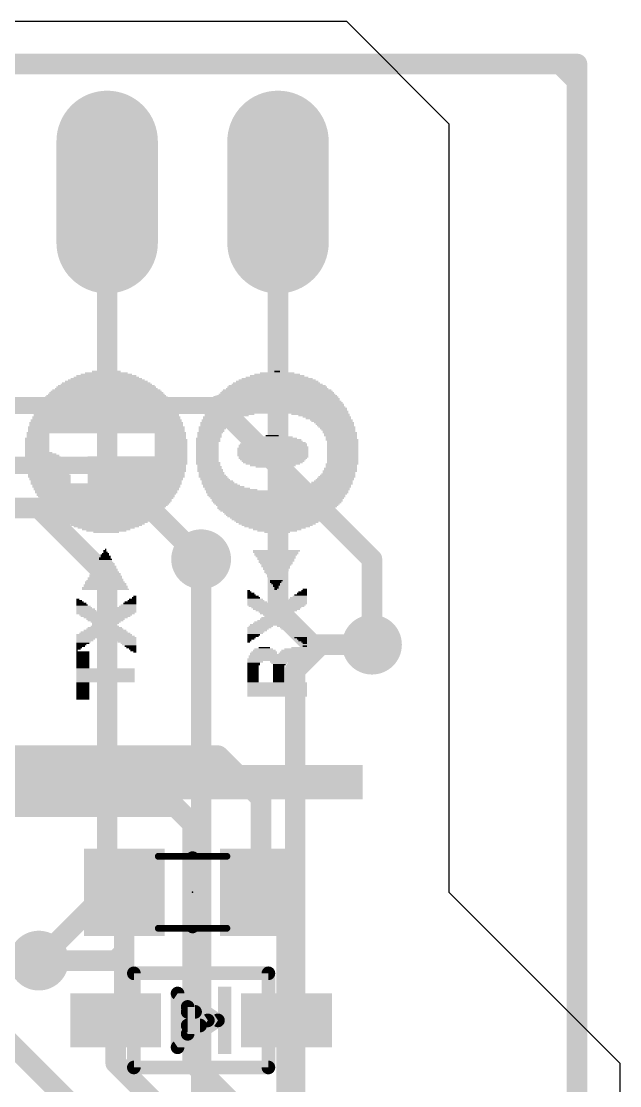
# Model space of a CAD drawing. Extents: x -3.4 to 68.6, y -0.2 to 53.3.
# Drawn here: x 59.68 to 68.58, y 37.51 to 53.34 of the extents above; entities that cross this region are included whole.
import ezdxf

# ---------------------------------------------------------------- set-up
doc = ezdxf.new("R2010")
doc.units = 0
for name, color, linetype in [('1', 12, 'CONTINUOUS'), ('16', 132, 'CONTINUOUS'), ('17', 110, 'CONTINUOUS'), ('18', 3, 'CONTINUOUS'), ('20', 53, 'CONTINUOUS'), ('200', 4, 'CONTINUOUS'), ('21', 40, 'CONTINUOUS'), ('23', 53, 'CONTINUOUS'), ('31', 253, 'CONTINUOUS'), ('51', 253, 'CONTINUOUS')]:
    doc.layers.add(name, color=color, linetype=linetype)

# ---------------------------------------------------------------- blocks, each defined once
blk = doc.blocks.new('RECT')
blk.add_solid([(-0.5, -0.5), (0.5, -0.5), (-0.5, 0.5), (0.5, 0.5)])
blk = doc.blocks.new('LONGP100')
at = {"const_width": 1}
blk.add_lwpolyline([(-0.5, 0), (0.5, 0)], dxfattribs=at)
at = {"const_width": 0.5}
for points in [[(-0.5, 0.25, 1), (-0.5, -0.25)], [(0.5, -0.25, 1), (0.5, 0.25)]]:
    blk.add_lwpolyline(points, format="xyb", dxfattribs=at)
blk = doc.blocks.new('ROUNDV')
at = {"const_width": 0.5}
blk.add_lwpolyline([(0, -0.25, 1), (0, 0.25, 1), (0, -0.25)], format="xyb", dxfattribs=at)

msp = doc.modelspace()

# ---------------------------------------------------------------- linework, layer by layer
at = {"layer": '1', "const_width": 0.3048}
for points in [[(0.635, 52.705), (67.945, 52.705)], [(67.945, 52.705), (67.945, 0.635)], [(60.96, 50.8), (60.96, 46.736)], [(63.5, 50.8), (63.5, 44.577)], [(60.96, 46.736), (62.357, 45.339)], [(64.008, 44.069), (63.5, 44.577)], [(62.103, 35.56), (53.34, 44.323)], [(64.897, 44.069), (64.008, 44.069)], [(62.611, 42.418), (59.055, 42.418)], [(63.246, 41.783), (62.611, 42.418)], [(56.769, 41.656), (61.976, 41.656)], [(61.976, 41.656), (62.23, 41.402)], [(63.246, 40.386), (63.246, 41.783)], [(62.23, 41.402), (62.23, 37.846)], [(61.214, 39.497), (61.214, 40.386)], [(63.627, 40.005), (63.246, 40.386)], [(63.627, 38.481), (63.627, 40.005)], [(61.087, 39.37), (61.214, 39.497)], [(61.214, 38.608), (61.214, 39.497)], [(59.944, 39.37), (61.087, 39.37)], [(61.087, 38.481), (61.214, 38.608)], [(61.087, 37.846), (61.087, 38.481)], [(63.627, 34.036), (63.627, 38.481)], [(62.611, 36.322), (61.087, 37.846)], [(62.23, 37.846), (63.119, 36.957)]]:
    msp.add_lwpolyline(points, dxfattribs=at)
at = {"layer": '1', "const_width": 0.1524}
for points in [[(68.0212, 52.705, 1), (67.8688, 52.705)], [(67.945, 52.6288, 1), (67.945, 52.7812)], [(61.0362, 50.8, 1), (60.8838, 50.8)], [(63.5762, 50.8, 1), (63.4238, 50.8)], [(61.0139, 46.7899, 1), (60.9061, 46.6821)], [(60.8838, 46.736, 1), (61.0362, 46.736)], [(62.3031, 45.2851, 1), (62.4109, 45.3929)], [(63.5539, 44.6309, 1), (63.4461, 44.5231)], [(63.4238, 44.577, 1), (63.5762, 44.577)], [(64.008, 44.1452, 1), (64.008, 43.9928)], [(63.9541, 44.0151, 1), (64.0619, 44.1229)], [(64.897, 43.9928, 1), (64.897, 44.1452)], [(62.6649, 42.4719, 1), (62.5571, 42.3641)], [(62.611, 42.3418, 1), (62.611, 42.4942)], [(62.0299, 41.7099, 1), (61.9221, 41.6021)], [(61.976, 41.5798, 1), (61.976, 41.7322)], [(63.3222, 41.783, 1), (63.1698, 41.783)], [(63.1921, 41.7291, 1), (63.2999, 41.8369)], [(62.3062, 41.402, 1), (62.1538, 41.402)], [(62.1761, 41.3481, 1), (62.2839, 41.4559)], [(61.2902, 40.386, 1), (61.1378, 40.386)], [(63.2999, 40.4399, 1), (63.1921, 40.3321)], [(63.1698, 40.386, 1), (63.3222, 40.386)], [(63.7032, 40.005, 1), (63.5508, 40.005)], [(63.5731, 39.9511, 1), (63.6809, 40.0589)], [(61.2902, 39.497, 1), (61.1378, 39.497)], [(61.2679, 39.4431, 1), (61.1601, 39.5509)], [(59.944, 39.4462, 1), (59.944, 39.2938)], [(61.0331, 39.4239, 1), (61.1409, 39.3161)], [(61.087, 39.2938, 1), (61.087, 39.4462)], [(61.1378, 39.497, 1), (61.2902, 39.497)], [(61.1632, 38.481, 1), (61.0108, 38.481)], [(61.1378, 38.608, 1), (61.2902, 38.608)], [(61.2679, 38.5541, 1), (61.1601, 38.6619)], [(63.7032, 38.481, 1), (63.5508, 38.481)], [(61.0331, 38.5349, 1), (61.1409, 38.4271)], [(63.5508, 38.481, 1), (63.7032, 38.481)], [(61.1409, 37.8999, 1), (61.0331, 37.7921)], [(62.2839, 37.8999, 1), (62.1761, 37.7921)], [(61.0108, 37.846, 1), (61.1632, 37.846)], [(62.1538, 37.846, 1), (62.3062, 37.846)]]:
    msp.add_lwpolyline(points, format="xyb", dxfattribs=at)
at = {"layer": '16'}
for points, const_width in [([(0.635, 52.705), (67.691, 52.705)], 0.3048), ([(67.691, 52.705), (67.945, 52.451)], 0.3048), ([(67.945, 52.451), (67.945, 0.635)], 0.3048), ([(62.611, 47.625), (20.574, 47.625)], 0.254), ([(62.611, 47.625), (64.897, 45.339)], 0.3048), ([(20.828, 46.736), (60.96, 46.736)], 0.254), ([(60.96, 46.736), (61.1505, 46.5455)], 0.254), ([(61.1505, 46.5455), (62.357, 45.339)], 0.3048), ([(59.944, 46.101), (22.987, 46.101)], 0.3048), ([(60.96, 45.085), (59.944, 46.101)], 0.3048), ([(62.357, 34.671), (62.357, 45.339)], 0.3048), ([(64.897, 45.339), (64.897, 44.069)], 0.3048), ([(60.96, 45.085), (60.96, 40.386)], 0.3048), ([(63.754, 43.688), (64.135, 44.069)], 0.3048), ([(64.135, 44.069), (64.897, 44.069)], 0.3048), ([(63.754, 34.798), (63.754, 43.688)], 0.3048), ([(60.96, 40.386), (59.944, 39.37)], 0.3048)]:
    msp.add_lwpolyline(points, dxfattribs=dict(at, const_width=const_width))
for points, const_width in [([(67.7449, 52.7589, 1), (67.6371, 52.6511)], 0.1524), ([(67.691, 52.6288, 1), (67.691, 52.7812)], 0.1524), ([(68.0212, 52.451, 1), (67.8688, 52.451)], 0.1524), ([(67.8911, 52.3971, 1), (67.9989, 52.5049)], 0.1524), ([(62.6649, 47.6789, 1), (62.5571, 47.5711)], 0.1524), ([(62.611, 47.5615, 1), (62.611, 47.6885)], 0.127), ([(61.0049, 46.7809, 1), (60.9151, 46.6911)], 0.127), ([(60.96, 46.6725, 1), (60.96, 46.7995)], 0.127), ([(61.2044, 46.5994, 1), (61.0966, 46.4916)], 0.1524), ([(61.1056, 46.5006, 1), (61.1954, 46.5904)], 0.127), ([(59.9979, 46.1549, 1), (59.8901, 46.0471)], 0.1524), ([(59.944, 46.0248, 1), (59.944, 46.1772)], 0.1524), ([(62.4332, 45.339, 1), (62.2808, 45.339)], 0.1524), ([(62.3031, 45.2851, 1), (62.4109, 45.3929)], 0.1524), ([(64.9732, 45.339, 1), (64.8208, 45.339)], 0.1524), ([(64.8431, 45.2851, 1), (64.9509, 45.3929)], 0.1524), ([(61.0362, 45.085, 1), (60.8838, 45.085)], 0.1524), ([(60.9061, 45.0311, 1), (61.0139, 45.1389)], 0.1524), ([(64.135, 44.1452, 1), (64.135, 43.9928)], 0.1524), ([(64.1889, 44.0151, 1), (64.0811, 44.1229)], 0.1524), ([(64.897, 43.9928, 1), (64.897, 44.1452)], 0.1524), ([(64.8208, 44.069, 1), (64.9732, 44.069)], 0.1524), ([(63.8302, 43.688, 1), (63.6778, 43.688)], 0.1524), ([(63.7001, 43.7419, 1), (63.8079, 43.6341)], 0.1524), ([(61.0139, 40.3321, 1), (60.9061, 40.4399)], 0.1524), ([(60.8838, 40.386, 1), (61.0362, 40.386)], 0.1524), ([(59.8901, 39.4239, 1), (59.9979, 39.3161)], 0.1524)]:
    msp.add_lwpolyline(points, format="xyb", dxfattribs=dict(at, const_width=const_width))
at = {"layer": '20'}
for p, q in [((1, 53.34), (64.516, 53.34)), ((64.516, 53.34), (66.04, 51.816)), ((66.04, 51.816), (66.04, 40.386)), ((66.04, 40.386), (68.58, 37.846)), ((68.58, 37.846), (68.58, 5.08))]:
    msp.add_line(p, q, dxfattribs=at)
at = {"layer": '21', "const_width": 0.2032}
for points in [[(62.23, 40.894), (62.23, 39.878)], [(61.357, 39.181), (63.357, 39.181)], [(62.007, 38.081), (62.007, 38.881)], [(62.007, 38.881), (62.607, 38.481)], [(62.157, 38.281), (62.157, 38.681)], [(62.157, 38.681), (62.457, 38.481)], [(62.157, 38.608), (62.2665, 38.608)], [(62.607, 38.481), (62.007, 38.081)], [(62.457, 38.481), (62.157, 38.281)], [(62.157, 38.4048), (62.3427, 38.4048)], [(63.357, 37.781), (61.357, 37.781)]]:
    msp.add_lwpolyline(points, dxfattribs=at)
at = {"layer": '21', "const_width": 0.1016}
for points in [[(62.2808, 40.894, 1), (62.1792, 40.894)], [(62.1792, 39.878, 1), (62.2808, 39.878)], [(61.357, 39.2318, 1), (61.357, 39.1302)], [(63.357, 39.1302, 1), (63.357, 39.2318)], [(62.0578, 38.881, 1), (61.9562, 38.881)], [(62.0352, 38.9233, 1), (61.9788, 38.8387)], [(62.2078, 38.681, 1), (62.1062, 38.681)], [(62.1852, 38.7233, 1), (62.1288, 38.6387)], [(62.157, 38.6588, 1), (62.157, 38.5572)], [(62.2665, 38.5572, 1), (62.2665, 38.6588)], [(62.157, 38.4556, 1), (62.157, 38.354)], [(62.3427, 38.354, 1), (62.3427, 38.4556)], [(62.4852, 38.4387, 1), (62.4288, 38.5233)], [(62.4288, 38.4387, 1), (62.4852, 38.5233)], [(62.6352, 38.4387, 1), (62.5788, 38.5233)], [(62.5788, 38.4387, 1), (62.6352, 38.5233)], [(62.1288, 38.3233, 1), (62.1852, 38.2387)], [(62.1062, 38.281, 1), (62.2078, 38.281)], [(61.9788, 38.1233, 1), (62.0352, 38.0387)], [(61.9562, 38.081, 1), (62.0578, 38.081)], [(61.357, 37.8318, 1), (61.357, 37.7302)], [(63.357, 37.7302, 1), (63.357, 37.8318)]]:
    msp.add_lwpolyline(points, format="xyb", dxfattribs=at)
at = {"layer": '23'}
for p in [(62.23, 40.386), (62.357, 38.481)]:
    msp.add_point(p, dxfattribs=at)
at = {"layer": '51'}
for points, const_width in [([(61.72, 40.921), (62.74, 40.921)], 0.1016), ([(61.72, 39.851), (62.74, 39.851)], 0.1016), ([(61.357, 37.781), (61.357, 39.181)], 0.2032), ([(63.357, 39.181), (63.357, 37.781)], 0.2032)]:
    msp.add_lwpolyline(points, dxfattribs=dict(at, const_width=const_width))
for points, const_width in [([(61.72, 40.9464, 1), (61.72, 40.8956)], 0.0508), ([(62.74, 40.8956, 1), (62.74, 40.9464)], 0.0508), ([(61.72, 39.8764, 1), (61.72, 39.8256)], 0.0508), ([(62.74, 39.8256, 1), (62.74, 39.8764)], 0.0508), ([(61.4078, 39.181, 1), (61.3062, 39.181)], 0.1016), ([(63.4078, 39.181, 1), (63.3062, 39.181)], 0.1016), ([(61.3062, 37.781, 1), (61.4078, 37.781)], 0.1016), ([(63.3062, 37.781, 1), (63.4078, 37.781)], 0.1016)]:
    msp.add_lwpolyline(points, format="xyb", dxfattribs=dict(at, const_width=const_width))

# ---------------------------------------------------------------- block references
at = {"layer": '1', "xscale": 1.2, "yscale": 1.3}
for p in [(61.214, 40.386), (63.246, 40.386)]:
    msp.add_blockref('RECT', p, dxfattribs=at)
at = {"layer": '1', "xscale": 1.35, "yscale": 0.8, "rotation": 180}
for p in [(61.087, 38.481), (63.627, 38.481)]:
    msp.add_blockref('RECT', p, dxfattribs=at)
at = {"layer": '17', "xscale": 1.508, "yscale": 1.508, "rotation": 90}
for p in [(60.96, 50.8), (60.96, 50.8), (63.5, 50.8), (63.5, 50.8)]:
    msp.add_blockref('LONGP100', p, dxfattribs=at)
at = {"layer": '18', "xscale": 0.889, "yscale": 0.889}
for p in [(62.357, 45.339), (62.357, 45.339), (64.897, 44.069), (64.897, 44.069), (59.944, 39.37), (59.944, 39.37)]:
    msp.add_blockref('ROUNDV', p, dxfattribs=at)
at = {"layer": '200', "yscale": 0.0212}
for p, xscale in [((60.947, 48.1311), 0.4233), ((63.4869, 48.1311), 0.0847), ((60.947, 47.9617), 1.3123), ((60.947, 47.9829), 1.2276), ((60.947, 48.0041), 1.143), ((60.947, 48.0252), 1.0583), ((60.947, 48.0464), 0.9736), ((60.947, 48.0676), 0.889), ((60.947, 48.0887), 0.762), ((60.947, 48.1099), 0.635), ((63.4763, 47.9617), 1.2911), ((63.4869, 47.9829), 1.2276), ((63.4869, 48.0041), 1.143), ((63.4869, 48.0252), 1.0583), ((63.4869, 48.0464), 0.9313), ((63.4869, 48.0676), 0.8043), ((63.4869, 48.0887), 0.6773), ((63.4869, 48.1099), 0.508), ((60.947, 47.8136), 1.6933), ((60.947, 47.8348), 1.6509), ((60.947, 47.8559), 1.6086), ((60.947, 47.8771), 1.5239), ((60.947, 47.8983), 1.4816), ((60.947, 47.9194), 1.4393), ((60.947, 47.9406), 1.3546), ((63.4869, 47.8136), 1.6933), ((63.4869, 47.8348), 1.6509), ((63.4869, 47.8559), 1.6086), ((63.4869, 47.8771), 1.5239), ((63.4869, 47.8983), 1.4816), ((63.4869, 47.9194), 1.4393), ((63.4869, 47.9406), 1.3546), ((60.947, 47.6443), 1.9896), ((60.947, 47.6654), 1.9473), ((60.947, 47.6866), 1.9049), ((60.947, 47.7289), 1.8626), ((60.947, 47.7078), 1.8626), ((60.947, 47.7501), 1.8203), ((60.947, 47.7713), 1.7779), ((60.947, 47.7924), 1.7356), ((63.4869, 47.6443), 1.9896), ((63.4869, 47.6654), 1.9473), ((63.4869, 47.6866), 1.9049), ((63.4869, 47.7289), 1.8626), ((63.4869, 47.7078), 1.8626), ((63.4869, 47.7501), 1.8203), ((63.4869, 47.7713), 1.7779), ((63.4869, 47.7924), 1.7356), ((60.947, 47.4961), 2.1589), ((60.947, 47.5384), 2.1166), ((60.947, 47.5173), 2.1166), ((60.947, 47.5808), 2.0743), ((60.947, 47.5596), 2.0743), ((60.947, 47.6019), 2.0319), ((60.947, 47.6231), 1.9896), ((62.7778, 47.4961), 0.7408), ((63.4869, 47.5384), 2.1166), ((63.4869, 47.5173), 2.1166), ((63.4869, 47.5808), 2.0743), ((63.4869, 47.5596), 2.0743), ((63.4869, 47.6019), 2.0319), ((63.4869, 47.6231), 1.9896), ((64.1324, 47.4961), 0.8678), ((60.947, 47.3691), 2.2859), ((60.947, 47.3479), 2.2859), ((60.947, 47.3268), 2.2859), ((60.947, 47.4114), 2.2436), ((60.947, 47.3903), 2.2436), ((60.947, 47.4538), 2.2012), ((60.947, 47.4326), 2.2012), ((60.947, 47.4749), 2.1589), ((62.5767, 47.3691), 0.4657), ((62.5662, 47.3479), 0.4445), ((62.5556, 47.3268), 0.4233), ((62.6297, 47.4114), 0.5291), ((62.6085, 47.3903), 0.4868), ((62.6826, 47.4538), 0.5926), ((62.6614, 47.4326), 0.5503), ((62.7355, 47.4749), 0.6561), ((64.1853, 47.4749), 0.762), ((64.2277, 47.4538), 0.7196), ((64.2488, 47.4326), 0.6773), ((64.2912, 47.4114), 0.635), ((64.3018, 47.3903), 0.6138), ((64.3335, 47.3691), 0.5926), ((64.3441, 47.3479), 0.5715), ((64.3547, 47.3268), 0.5503), ((59.931, 47.1998), 0.3387), ((59.931, 47.1786), 0.3387), ((60.947, 47.2209), 2.3706), ((60.947, 47.3056), 2.3282), ((60.947, 47.2844), 2.3282), ((60.947, 47.2633), 2.3282), ((60.947, 47.2421), 2.3282), ((61.8994, 47.1998), 0.4656), ((61.8994, 47.1786), 0.4656), ((62.4921, 47.2209), 0.381), ((62.4815, 47.1998), 0.3598), ((62.4815, 47.1786), 0.3598), ((62.5344, 47.3056), 0.4233), ((62.5238, 47.2844), 0.4022), ((62.5133, 47.2633), 0.381), ((62.5133, 47.2421), 0.381), ((63.4128, 47.1786), 0.1905), ((64.3758, 47.3056), 0.5503), ((64.3864, 47.2844), 0.5291), ((64.397, 47.2633), 0.508), ((64.4076, 47.2421), 0.4868), ((64.4182, 47.2209), 0.508), ((64.4288, 47.1998), 0.4868), ((64.4288, 47.1786), 0.4868), ((59.9204, 47.1363), 0.3598), ((59.9204, 47.1151), 0.3598), ((59.9204, 47.0939), 0.3598), ((59.9204, 47.0728), 0.3598), ((59.9204, 47.0516), 0.3598), ((59.9204, 47.0305), 0.3598), ((59.9204, 47.0093), 0.3598), ((59.931, 47.1574), 0.3387), ((61.8994, 47.1574), 0.4656), ((61.8994, 47.1363), 0.4656), ((61.91, 47.1151), 0.4868), ((61.91, 47.0939), 0.4868), ((61.91, 47.0728), 0.4868), ((61.91, 47.0516), 0.4868), ((61.91, 47.0305), 0.4868), ((61.91, 47.0093), 0.4868), ((62.4603, 47.1363), 0.3598), ((62.4603, 47.1151), 0.3598), ((62.4603, 47.0939), 0.3598), ((62.4498, 47.0728), 0.3387), ((62.4498, 47.0516), 0.3387), ((62.4498, 47.0305), 0.3387), ((62.4498, 47.0093), 0.3387), ((62.4815, 47.1574), 0.3598), ((63.4234, 47.0305), 1.016), ((63.434, 47.0093), 1.0371), ((63.434, 47.0516), 0.9948), ((63.434, 47.0728), 0.9525), ((63.4234, 47.0939), 0.889), ((63.434, 47.1151), 0.8255), ((63.4234, 47.1363), 0.7196), ((63.434, 47.1574), 0.5715), ((64.4393, 47.1574), 0.4656), ((64.4393, 47.1363), 0.4656), ((64.4499, 47.1151), 0.4868), ((64.4605, 47.0939), 0.4657), ((64.4605, 47.0728), 0.4657), ((64.4605, 47.0516), 0.4657), ((64.4605, 47.0305), 0.4657), ((64.4605, 47.0093), 0.4657), ((59.9204, 46.9881), 0.3598), ((59.9204, 46.967), 0.3598), ((59.9204, 46.9458), 0.3598), ((59.9416, 46.9246), 0.4022), ((59.9945, 46.8823), 0.508), ((60.0051, 46.8611), 0.5291), ((59.9734, 46.9035), 0.4656), ((61.4126, 46.8611), 1.4816), ((61.91, 46.9881), 0.4868), ((61.91, 46.967), 0.4868), ((61.91, 46.9458), 0.4868), ((61.91, 46.9246), 0.4868), ((61.91, 46.9035), 0.4868), ((61.91, 46.8823), 0.4868), ((62.4498, 46.9881), 0.3387), ((62.4498, 46.967), 0.3387), ((62.4498, 46.9458), 0.3387), ((62.4498, 46.9246), 0.3387), ((62.4498, 46.9035), 0.3387), ((62.4498, 46.8823), 0.3387), ((62.4498, 46.8611), 0.3387), ((63.4234, 46.9881), 1.0583), ((63.4234, 46.967), 1.0583), ((63.4234, 46.9458), 1.0583), ((63.4234, 46.9246), 1.0583), ((63.4234, 46.9035), 1.0583), ((63.4234, 46.8823), 1.0583), ((63.434, 46.8611), 1.0371), ((64.4605, 46.9881), 0.4657), ((64.4605, 46.967), 0.4657), ((64.4605, 46.9458), 0.4657), ((64.4605, 46.9246), 0.4657), ((64.4605, 46.9035), 0.4657), ((64.4605, 46.8823), 0.4657), ((64.4605, 46.8611), 0.4657), ((60.0157, 46.84), 0.5503), ((60.0263, 46.8188), 0.5715), ((60.0474, 46.7765), 0.6138), ((60.0474, 46.7553), 0.6138), ((60.0369, 46.7976), 0.5926), ((60.0686, 46.7341), 0.6138), ((60.0686, 46.713), 0.6138), ((60.0792, 46.6918), 0.635), ((61.4126, 46.84), 1.4816), ((61.4126, 46.8188), 1.4816), ((61.4126, 46.7976), 1.4816), ((61.4126, 46.7765), 1.4816), ((61.4126, 46.7553), 1.4816), ((61.402, 46.7341), 1.4604), ((61.402, 46.713), 1.4604), ((61.402, 46.6918), 1.4604), ((62.4603, 46.7765), 0.3598), ((62.4603, 46.7553), 0.3598), ((62.4498, 46.84), 0.3387), ((62.4498, 46.8188), 0.3387), ((62.4498, 46.7976), 0.3387), ((62.4709, 46.7341), 0.3387), ((62.4815, 46.713), 0.3598), ((62.4815, 46.6918), 0.3598), ((63.4234, 46.84), 1.016), ((63.4234, 46.8188), 0.9736), ((63.4234, 46.7976), 0.9313), ((63.4234, 46.7765), 0.889), ((63.4234, 46.7553), 0.8043), ((63.4234, 46.7341), 0.6773), ((63.4234, 46.713), 0.508), ((64.4288, 46.6918), 0.4868), ((64.4499, 46.7553), 0.4868), ((64.4393, 46.7341), 0.4656), ((64.4393, 46.713), 0.4656), ((64.4605, 46.84), 0.4657), ((64.4605, 46.8188), 0.4657), ((64.4605, 46.7976), 0.4657), ((64.4605, 46.7765), 0.4657), ((60.0792, 46.6706), 0.635), ((60.0792, 46.6495), 0.635), ((60.1003, 46.586), 0.635), ((60.1003, 46.5648), 0.635), ((60.0898, 46.6283), 0.6138), ((60.0898, 46.6071), 0.6138), ((60.1109, 46.5436), 0.6138), ((61.402, 46.6706), 1.4604), ((61.402, 46.6495), 1.4604), ((61.3915, 46.6283), 1.4393), ((61.3915, 46.6071), 1.4393), ((61.3915, 46.586), 1.4393), ((61.3915, 46.5648), 1.4393), ((61.3809, 46.5436), 1.4181), ((62.4921, 46.6706), 0.381), ((62.4921, 46.6495), 0.381), ((62.5238, 46.586), 0.4022), ((62.5344, 46.5648), 0.4233), ((62.5133, 46.6283), 0.381), ((62.5133, 46.6071), 0.381), ((62.5556, 46.5436), 0.4233), ((64.3547, 46.5436), 0.5503), ((64.3758, 46.5648), 0.5503), ((64.3864, 46.586), 0.5291), ((64.397, 46.6071), 0.508), ((64.4182, 46.6495), 0.508), ((64.4076, 46.6283), 0.4868), ((64.4288, 46.6706), 0.4868), ((60.1109, 46.5225), 0.6138), ((60.1215, 46.5013), 0.5926), ((60.1215, 46.4801), 0.5926), ((60.947, 46.459), 2.2436), ((60.947, 46.4378), 2.2012), ((60.947, 46.4166), 2.2012), ((60.947, 46.3955), 2.1589), ((60.947, 46.3743), 2.1589), ((61.3809, 46.5225), 1.4181), ((61.3703, 46.5013), 1.3969), ((61.3703, 46.4801), 1.3969), ((62.5662, 46.5225), 0.4445), ((62.5979, 46.5013), 0.4656), ((62.6085, 46.4801), 0.4868), ((62.6297, 46.459), 0.5291), ((62.6614, 46.4378), 0.5503), ((62.6932, 46.4166), 0.6138), ((62.7461, 46.3955), 0.6773), ((62.799, 46.3743), 0.7831), ((64.1113, 46.3743), 0.9101), ((64.1642, 46.3955), 0.8043), ((64.2171, 46.4166), 0.7408), ((64.2488, 46.4378), 0.6773), ((64.2806, 46.459), 0.6561), ((64.3018, 46.4801), 0.6138), ((64.3229, 46.5013), 0.5715), ((64.3441, 46.5225), 0.5715), ((60.947, 46.3531), 2.1166), ((60.947, 46.332), 2.1166), ((60.9364, 46.2896), 2.0531), ((60.947, 46.3108), 2.0743), ((60.947, 46.2685), 2.0319), ((60.947, 46.2473), 1.9896), ((60.947, 46.2262), 1.9473), ((63.4869, 46.3531), 2.1166), ((63.4869, 46.332), 2.1166), ((63.4869, 46.3108), 2.0743), ((63.4763, 46.2896), 2.0531), ((63.4869, 46.2685), 2.0319), ((63.4869, 46.2473), 1.9896), ((63.4869, 46.2262), 1.9473), ((60.947, 46.205), 1.9473), ((60.947, 46.1838), 1.9049), ((60.947, 46.1627), 1.8626), ((60.947, 46.1415), 1.8203), ((60.9364, 46.0992), 1.7568), ((60.947, 46.1203), 1.7779), ((60.9364, 46.078), 1.7144), ((60.9364, 46.0568), 1.6721), ((63.4869, 46.205), 1.9473), ((63.4869, 46.1838), 1.9049), ((63.4869, 46.1627), 1.8626), ((63.4869, 46.1415), 1.8203), ((63.4869, 46.1203), 1.7779), ((63.4763, 46.0992), 1.7568), ((63.4763, 46.078), 1.7144), ((63.4763, 46.0568), 1.6721), ((60.947, 46.0357), 1.6086), ((60.947, 46.0145), 1.5663), ((60.947, 45.9933), 1.5239), ((60.947, 45.9722), 1.4816), ((60.947, 45.951), 1.3969), ((60.947, 45.9298), 1.3546), ((60.947, 45.9087), 1.2699), ((63.4869, 46.0357), 1.6086), ((63.4869, 46.0145), 1.5663), ((63.4869, 45.9933), 1.5239), ((63.4869, 45.9722), 1.4816), ((63.4869, 45.951), 1.3969), ((63.4869, 45.9298), 1.3546), ((63.4869, 45.9087), 1.27), ((60.947, 45.8875), 1.2276), ((60.947, 45.8663), 1.143), ((60.947, 45.8452), 1.0583), ((60.947, 45.824), 0.9736), ((60.947, 45.8028), 0.8466), ((60.947, 45.7817), 0.7196), ((60.947, 45.7605), 0.5926), ((63.4869, 45.8875), 1.2276), ((63.4869, 45.8663), 1.143), ((63.4869, 45.8452), 1.0583), ((63.4869, 45.824), 0.9736), ((63.4869, 45.8028), 0.8466), ((63.4869, 45.7817), 0.7196), ((63.4869, 45.7605), 0.5926), ((60.947, 45.7393), 0.381), ((63.4869, 45.7393), 0.381), ((60.9364, 45.443), 0.0635), ((60.9258, 45.4642), 0.0423), ((60.9364, 45.4853), 0.0212), ((63.4657, 45.443), 0.6773), ((63.4763, 45.4642), 0.6985), ((60.9364, 45.2737), 0.2752), ((60.9258, 45.316), 0.2117), ((60.9364, 45.2949), 0.2328), ((60.9258, 45.3584), 0.1693), ((60.9364, 45.3372), 0.1905), ((60.9258, 45.4007), 0.127), ((60.9364, 45.3795), 0.1482), ((60.9364, 45.4218), 0.1058), ((63.4657, 45.4007), 0.635), ((63.4763, 45.4218), 0.6561), ((63.4657, 45.3795), 0.5926), ((63.4763, 45.3584), 0.5715), ((63.4657, 45.3372), 0.5503), ((63.4657, 45.2949), 0.508), ((63.4763, 45.316), 0.5291), ((63.4763, 45.2737), 0.4868), ((60.9364, 45.1255), 0.4445), ((60.9258, 45.1467), 0.4233), ((60.9258, 45.1679), 0.381), ((60.9258, 45.2102), 0.3387), ((60.9364, 45.189), 0.3598), ((60.9258, 45.2525), 0.2963), ((60.9364, 45.2314), 0.3175), ((63.4763, 45.2525), 0.4445), ((63.4657, 45.2314), 0.4233), ((63.4763, 45.2102), 0.4022), ((63.4657, 45.189), 0.381), ((63.4657, 45.1467), 0.3387), ((63.4763, 45.1679), 0.3598), ((63.4763, 45.1255), 0.3175), ((60.9258, 44.9562), 0.635), ((60.9258, 44.9985), 0.5926), ((60.9364, 44.9774), 0.6138), ((60.9258, 45.0197), 0.5503), ((60.9258, 45.062), 0.508), ((60.9364, 45.0409), 0.5291), ((60.9258, 45.1044), 0.4656), ((60.9364, 45.0832), 0.4868), ((63.4763, 45.1044), 0.2752), ((63.4657, 45.0832), 0.254), ((63.4763, 45.062), 0.2328), ((63.4657, 45.0409), 0.2117), ((63.4657, 44.9985), 0.1693), ((63.4763, 45.0197), 0.1905), ((63.4657, 44.9774), 0.127), ((63.4763, 44.9562), 0.1058), ((60.9258, 44.9139), 0.6773), ((60.9364, 44.8927), 0.6985), ((60.9364, 44.935), 0.6561), ((63.0741, 44.8504), 0.0635), ((63.0953, 44.8292), 0.1058), ((63.1059, 44.808), 0.127), ((63.0636, 44.8715), 0.0423), ((63.4657, 44.935), 0.0847), ((63.4763, 44.9139), 0.0635), ((63.4657, 44.8927), 0.0423), ((63.8361, 44.808), 0.1905), ((63.8573, 44.8292), 0.1482), ((63.8679, 44.8504), 0.127), ((63.889, 44.8715), 0.0847), ((63.8996, 44.8927), 0.0635), ((60.5237, 44.7445), 0.0423), ((60.5448, 44.7234), 0.0847), ((60.5554, 44.7022), 0.1058), ((60.5766, 44.681), 0.1482), ((60.5872, 44.6599), 0.1693), ((60.6083, 44.6387), 0.2117), ((61.2645, 44.6387), 0.254), ((61.275, 44.6599), 0.2328), ((61.2962, 44.681), 0.1905), ((61.3068, 44.7022), 0.1693), ((61.328, 44.7234), 0.127), ((61.3385, 44.7445), 0.1058), ((61.3597, 44.7657), 0.0635), ((61.3703, 44.7869), 0.0423), ((63.1376, 44.7657), 0.1905), ((63.2011, 44.681), 0.3175), ((63.1271, 44.7869), 0.1693), ((63.1588, 44.7445), 0.2328), ((63.1694, 44.7234), 0.254), ((63.2223, 44.6599), 0.3598), ((63.1906, 44.7022), 0.2963), ((63.2435, 44.6387), 0.3598), ((63.688, 44.6387), 0.4022), ((63.7197, 44.6599), 0.381), ((63.7409, 44.681), 0.381), ((63.762, 44.7022), 0.3387), ((63.7726, 44.7234), 0.3175), ((63.7938, 44.7445), 0.2752), ((63.8044, 44.7657), 0.254), ((63.8255, 44.7869), 0.2117), ((60.6718, 44.5541), 0.3387), ((60.6189, 44.6175), 0.2328), ((60.6401, 44.5964), 0.2752), ((60.6507, 44.5752), 0.2963), ((60.6824, 44.5329), 0.3598), ((60.7247, 44.5117), 0.3598), ((60.9364, 44.4906), 0.7408), ((61.1375, 44.5117), 0.381), ((61.1692, 44.5329), 0.4022), ((61.201, 44.5541), 0.381), ((61.2116, 44.5752), 0.3598), ((61.2327, 44.5964), 0.3175), ((61.2433, 44.6175), 0.2963), ((63.4763, 44.6175), 0.7408), ((63.4763, 44.5964), 0.6985), ((63.4763, 44.5752), 0.6138), ((63.4763, 44.5541), 0.5291), ((63.4763, 44.5329), 0.4868), ((63.4763, 44.5117), 0.4022), ((63.4763, 44.4906), 0.3598), ((60.9364, 44.4694), 0.6561), ((60.9364, 44.4482), 0.5715), ((60.9364, 44.4271), 0.5291), ((60.9258, 44.3212), 0.508), ((60.9364, 44.4059), 0.4445), ((60.9258, 44.3424), 0.4233), ((60.9364, 44.3847), 0.4022), ((60.9152, 44.3636), 0.3598), ((63.2223, 44.3212), 0.3598), ((63.2435, 44.3424), 0.3598), ((63.4551, 44.3636), 0.7408), ((63.4657, 44.3847), 0.6773), ((63.4551, 44.4059), 0.6138), ((63.4657, 44.4271), 0.5503), ((63.4657, 44.4482), 0.4657), ((63.4657, 44.4694), 0.4233), ((63.6774, 44.3424), 0.381), ((63.7091, 44.3212), 0.3598), ((60.6718, 44.1942), 0.3387), ((60.693, 44.2154), 0.381), ((60.6612, 44.1731), 0.3175), ((60.7247, 44.2366), 0.3598), ((60.9152, 44.2577), 0.6985), ((60.9258, 44.2789), 0.635), ((60.9258, 44.3001), 0.5503), ((61.1163, 44.2366), 0.381), ((61.1481, 44.2154), 0.3598), ((61.1798, 44.1942), 0.381), ((61.2116, 44.1731), 0.3598), ((63.2011, 44.3001), 0.3175), ((63.1376, 44.2154), 0.1905), ((63.1694, 44.2577), 0.254), ((63.1588, 44.2366), 0.2328), ((63.1271, 44.1942), 0.1693), ((63.1059, 44.1731), 0.127), ((63.1906, 44.2789), 0.2963), ((63.7409, 44.3001), 0.381), ((63.762, 44.2789), 0.3387), ((63.7726, 44.2577), 0.3175), ((63.7938, 44.2366), 0.2752), ((63.8044, 44.2154), 0.254), ((63.8255, 44.1942), 0.2117), ((63.8361, 44.1731), 0.1905), ((60.5342, 44.0037), 0.0635), ((60.6401, 44.1519), 0.2752), ((60.6295, 44.1307), 0.254), ((60.6083, 44.1096), 0.2117), ((60.5977, 44.0884), 0.1905), ((60.5766, 44.0672), 0.1482), ((60.566, 44.0461), 0.127), ((60.5448, 44.0249), 0.0847), ((61.2221, 44.1519), 0.3387), ((61.2433, 44.1307), 0.2963), ((61.2539, 44.1096), 0.2752), ((61.275, 44.0884), 0.2328), ((61.2856, 44.0672), 0.2117), ((61.3068, 44.0461), 0.1693), ((61.3174, 44.0249), 0.1482), ((61.3385, 44.0037), 0.1058), ((63.0741, 44.1307), 0.0635), ((63.0953, 44.1519), 0.1058), ((63.0636, 44.1096), 0.0423), ((63.2858, 44.0037), 0.2752), ((63.2964, 44.0249), 0.1693), ((63.762, 44.0037), 0.3387), ((63.8149, 44.0249), 0.2328), ((63.8573, 44.1519), 0.1482), ((63.8679, 44.1307), 0.127), ((63.889, 44.1096), 0.0847), ((63.8996, 44.0884), 0.0635), ((63.8996, 44.0461), 0.0635), ((60.5131, 43.9826), 0.0212), ((60.5977, 43.9614), 0.1905), ((60.5977, 43.9402), 0.1905), ((60.5977, 43.9191), 0.1905), ((60.5977, 43.8979), 0.1905), ((60.5977, 43.8767), 0.1905), ((60.5977, 43.8556), 0.1905), ((61.3491, 43.9826), 0.0847), ((61.3703, 43.9614), 0.0423), ((63.4869, 43.8556), 0.889), ((63.4975, 43.8979), 0.8678), ((63.4975, 43.8767), 0.8678), ((63.2858, 43.9402), 0.4021), ((63.508, 43.9191), 0.8466), ((63.2964, 43.9614), 0.381), ((63.2964, 43.9826), 0.3387), ((63.7197, 43.9402), 0.4233), ((63.7303, 43.9614), 0.4022), ((63.7409, 43.9826), 0.381), ((60.5977, 43.8344), 0.1905), ((60.5977, 43.8132), 0.1905), ((60.5977, 43.7921), 0.1905), ((60.5977, 43.7709), 0.1905), ((60.5977, 43.7497), 0.1905), ((60.5977, 43.7286), 0.1905), ((60.9364, 43.7074), 0.8678), ((60.9364, 43.6863), 0.8678), ((63.4445, 43.8344), 0.8043), ((63.1376, 43.7921), 0.1905), ((63.1376, 43.7709), 0.1905), ((63.1588, 43.8132), 0.2328), ((63.1271, 43.7497), 0.1693), ((63.1271, 43.7286), 0.1693), ((63.1271, 43.7074), 0.1693), ((63.1271, 43.6863), 0.1693), ((63.5292, 43.8132), 0.2963), ((63.5186, 43.7921), 0.2328), ((63.5186, 43.7709), 0.1905), ((63.508, 43.7497), 0.1693), ((63.508, 43.7286), 0.1693), ((63.508, 43.7074), 0.1693), ((63.508, 43.6863), 0.1693), ((60.9364, 43.6651), 0.8678), ((60.9364, 43.6439), 0.8678), ((60.9364, 43.6228), 0.8678), ((60.9364, 43.6016), 0.8678), ((60.9364, 43.5804), 0.8678), ((60.9364, 43.5593), 0.8678), ((60.9364, 43.5381), 0.8678), ((63.1271, 43.6651), 0.1693), ((63.1271, 43.6439), 0.1693), ((63.1271, 43.6228), 0.1693), ((63.1271, 43.6016), 0.1693), ((63.1271, 43.5804), 0.1693), ((63.1271, 43.5593), 0.1693), ((63.1271, 43.5381), 0.1693), ((63.508, 43.6651), 0.1693), ((63.508, 43.6439), 0.1693), ((63.508, 43.6228), 0.1693), ((63.508, 43.6016), 0.1693), ((63.508, 43.5804), 0.1693), ((63.508, 43.5593), 0.1693), ((63.508, 43.5381), 0.1693), ((60.9364, 43.5169), 0.8678), ((60.5977, 43.4958), 0.1905), ((60.5977, 43.4746), 0.1905), ((60.5977, 43.4534), 0.1905), ((60.5977, 43.4323), 0.1905), ((60.5977, 43.4111), 0.1905), ((60.5977, 43.3899), 0.1905), ((60.5977, 43.3688), 0.1905), ((63.1271, 43.5169), 0.1693), ((63.4869, 43.4958), 0.889), ((63.4869, 43.4746), 0.889), ((63.4869, 43.4534), 0.889), ((63.4869, 43.4323), 0.889), ((63.4869, 43.4111), 0.889), ((63.4869, 43.3899), 0.889), ((63.4869, 43.3688), 0.889), ((63.508, 43.5169), 0.1693), ((60.5977, 43.3476), 0.1905), ((60.5977, 43.3264), 0.1905), ((60.5977, 43.3053), 0.1905), ((60.5977, 43.2841), 0.1905), ((60.5977, 43.2629), 0.1905), ((63.4869, 43.3476), 0.889), ((63.4869, 43.3264), 0.889), ((63.4869, 43.3053), 0.889), ((46.8505, 42.2681), 35.8126), ((46.8505, 42.247), 35.8126), ((46.8505, 42.2258), 35.8126), ((46.8505, 42.2046), 35.8126), ((46.8505, 42.1835), 35.8126), ((46.8505, 42.1623), 35.8126), ((46.8505, 42.1411), 35.8126), ((46.8505, 42.12), 35.8126), ((46.8505, 42.0988), 35.8126), ((46.8505, 42.0777), 35.8126), ((46.8505, 42.0565), 35.8126), ((46.8505, 42.0353), 35.8126), ((46.8505, 42.0142), 35.8126), ((46.8505, 41.993), 35.8126), ((46.8505, 41.9718), 35.8126), ((46.8505, 41.9507), 35.8126), ((46.8505, 41.9295), 35.8126), ((46.8505, 41.9083), 35.8126), ((46.8505, 41.8872), 35.8126), ((46.8505, 41.866), 35.8126), ((46.8505, 41.8448), 35.8126), ((46.8505, 41.8237), 35.8126), ((46.8505, 41.8025), 35.8126), ((46.8505, 41.7813), 35.8126)]:
    msp.add_blockref('RECT', p, dxfattribs=dict(at, xscale=xscale))
at = {"layer": '21', "xscale": 0.2, "rotation": 180}
msp.add_blockref('RECT', (62.707, 38.481), dxfattribs=at)
at = {"layer": '31', "xscale": 1.2, "yscale": 1.3}
for p in [(61.214, 40.386), (63.246, 40.386)]:
    msp.add_blockref('RECT', p, dxfattribs=at)
at = {"layer": '31', "xscale": 1.35, "yscale": 0.8, "rotation": 180}
for p in [(61.087, 38.481), (63.627, 38.481)]:
    msp.add_blockref('RECT', p, dxfattribs=at)
at = {"layer": '51'}
for p, xscale, yscale in [((60.96, 50.8), 0.508, 0.508), ((63.5, 50.8), 0.508, 0.508), ((61.5216, 40.386), 0.5832, 1.3), ((62.9332, 40.386), 0.5936, 1.3)]:
    msp.add_blockref('RECT', p, dxfattribs=dict(at, xscale=xscale, yscale=yscale))

doc.saveas('drawing.dxf')
